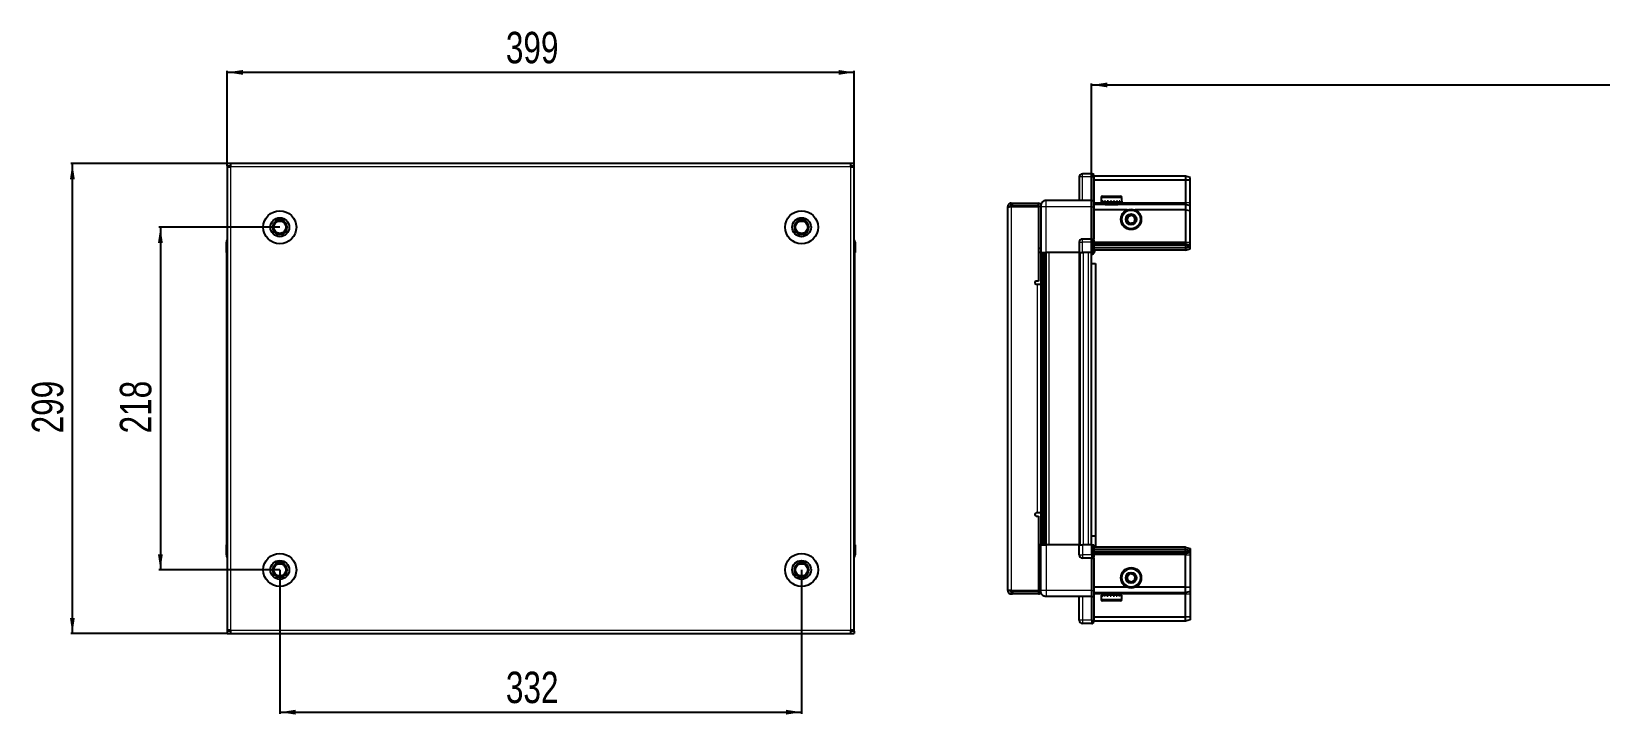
# Model space of a CAD drawing. Header units: millimetres. Extents: x 1021 to 3225, y -189 to 1434.
# Drawn here: x 1021 to 2019, y 942 to 1376 of the extents above; entities that cross this region are included whole.
import ezdxf

# ---------------------------------------------------------------- set-up
doc = ezdxf.new("R2010")
doc.units = ezdxf.units.MM
doc.layers.add('FORMAT', color=7, linetype='Continuous')
doc.styles.add('SLDTEXTSTYLE0', font='TXT', dxfattribs={"width": 0.75})
doc.dimstyles.new('SLDDIMSTYLE0', dxfattribs={"dimtxt": 20, "dimasz": 10, "dimexe": 0, "dimexo": 0.0625, "dimgap": 5, "dimtad": 2, "dimdec": 1, "dimrnd": 1e-09, "dimzin": 12, "dimdsep": 46, "dimtxsty": 'SLDTEXTSTYLE0', "dimsah": 1, "dimcen": 0.09, "dimadec": 0, "dimazin": 3, "dimtfac": 1, "dimtofl": 0, "dimtmove": 0, "dimatfit": 3, "dimfxl": 0, "dimfrac": 2, "dimtolj": 1, "dimtzin": 12, "dimarcsym": 0})

# ---------------------------------------------------------------- blocks, each defined once
blk = doc.blocks.new('_D')
at = {"layer": 'FORMAT'}
for p, q in [((1145.12, 1292.16), (1045.63, 1292.16)), ((1046.63, 993.16), (1046.63, 1292.16)), ((1145.12, 993.16), (1045.63, 993.16))]:
    blk.add_line(p, q, dxfattribs=at)
for points in [[(1046.63, 1292.16), (1045.09, 1282.16), (1048.17, 1282.16)], [(1046.63, 993.16), (1048.17, 1003.16), (1045.09, 1003.16)]]:
    blk.add_solid(points, dxfattribs=at)
at = {"layer": 'FORMAT', "insert": (1020.85, 1120.5), "char_height": 20, "attachment_point": 1, "rotation": 90, "style": 'SLDTEXTSTYLE0'}
blk.add_mtext('299', dxfattribs=at)
blk = doc.blocks.new('_D_1')
at = {"layer": 'FORMAT'}
for p, q in [((1145.13, 1292.17), (1145.13, 1351.16)), ((1544.13, 1350.16), (1145.13, 1350.16)), ((1544.13, 1292.17), (1544.13, 1351.16))]:
    blk.add_line(p, q, dxfattribs=at)
for points in [[(1145.13, 1350.16), (1155.13, 1348.63), (1155.13, 1351.7)], [(1544.13, 1350.16), (1534.13, 1351.7), (1534.13, 1348.63)]]:
    blk.add_solid(points, dxfattribs=at)
at = {"layer": 'FORMAT', "insert": (1322.46, 1375.95), "char_height": 20, "attachment_point": 1, "style": 'SLDTEXTSTYLE0'}
blk.add_mtext('399', dxfattribs=at)
blk = doc.blocks.new('_D_2')
at = {"layer": 'FORMAT'}
for p, q in [((1178.63, 1033.65), (1178.63, 942.16)), ((1510.63, 1033.65), (1510.63, 942.16)), ((1178.63, 943.16), (1510.63, 943.16))]:
    blk.add_line(p, q, dxfattribs=at)
for points in [[(1178.63, 943.16), (1188.63, 941.63), (1188.63, 944.7)], [(1510.63, 943.16), (1500.63, 944.7), (1500.63, 941.63)]]:
    blk.add_solid(points, dxfattribs=at)
at = {"layer": 'FORMAT', "insert": (1322.46, 968.95), "char_height": 20, "attachment_point": 1, "style": 'SLDTEXTSTYLE0'}
blk.add_mtext('332', dxfattribs=at)
blk = doc.blocks.new('_D_3')
at = {"layer": 'FORMAT'}
for p, q in [((1178.62, 1251.66), (1101.63, 1251.66)), ((1102.63, 1251.66), (1102.63, 1033.66)), ((1178.62, 1033.66), (1101.63, 1033.66))]:
    blk.add_line(p, q, dxfattribs=at)
for points in [[(1102.63, 1251.66), (1101.09, 1241.66), (1104.17, 1241.66)], [(1102.63, 1033.66), (1104.17, 1043.66), (1101.09, 1043.66)]]:
    blk.add_solid(points, dxfattribs=at)
at = {"layer": 'FORMAT', "insert": (1076.85, 1120.5), "char_height": 20, "attachment_point": 1, "rotation": 90, "style": 'SLDTEXTSTYLE0'}
blk.add_mtext('218', dxfattribs=at)
blk = doc.blocks.new('_D_4')
at = {"layer": 'FORMAT'}
for p, q in [((1695.13, 1235.67), (1695.13, 1343.16)), ((1695.13, 1342.16), (2595.13, 1342.16)), ((2595.13, 1235.67), (2595.13, 1343.16))]:
    blk.add_line(p, q, dxfattribs=at)
for points in [[(1695.13, 1342.16), (1705.13, 1340.63), (1705.13, 1343.7)], [(2595.13, 1342.16), (2585.13, 1343.7), (2585.13, 1340.63)]]:
    blk.add_solid(points, dxfattribs=at)
at = {"layer": 'FORMAT', "insert": (2122.97, 1367.95), "char_height": 20, "attachment_point": 1, "style": 'SLDTEXTSTYLE0'}
blk.add_mtext('900', dxfattribs=at)

msp = doc.modelspace()

# ---------------------------------------------------------------- linework, layer by layer
at = {"color": 7, "linetype": 'Continuous', "lineweight": 25}
for p, q in [((1145.13, 1290.66), (1145.13, 1292.16)), ((1147.23, 1292.16), (1145.13, 1292.16)), ((1145.13, 1290.66), (1147.23, 1290.66)), ((1145.13, 1290.66), (1145.13, 1290.06)), ((1145.13, 1290.06), (1145.13, 995.26)), ((1145.13, 1290.06), (1147.23, 1290.06)), ((1147.23, 1292.16), (1147.23, 1290.06)), ((1542.03, 1292.16), (1147.23, 1292.16)), ((1542.03, 1290.06), (1542.03, 1292.16)), ((1544.13, 1292.16), (1542.03, 1292.16)), ((1542.03, 1290.66), (1544.13, 1290.66)), ((1542.03, 1290.06), (1544.13, 1290.06)), ((1544.13, 1290.66), (1544.13, 1292.16)), ((1544.13, 1290.06), (1544.13, 1290.66)), ((1544.13, 995.26), (1544.13, 1290.06)), ((1687.28, 1283.66), (1687.28, 1268.66)), ((1695.28, 1285.66), (1689.28, 1285.66)), ((1695.28, 1285.66), (1695.62, 1285.66)), ((1695.28, 1285.66), (1695.28, 1283.66)), ((1695.28, 1268.86), (1695.28, 1283.66)), ((1695.28, 1268.86), (1695.28, 1283.66)), ((1696.48, 1285.16), (1695.62, 1285.66)), ((1696.48, 1283.66), (1696.48, 1285.16)), ((1754.78, 1284.16), (1696.48, 1284.16)), ((1696.48, 1283.66), (1696.48, 1268.86)), ((1754.78, 1281.66), (1696.48, 1281.66)), ((1754.78, 1284.16), (1754.78, 1281.66)), ((1757.78, 1283.36), (1754.78, 1284.16)), ((1754.78, 1281.66), (1754.78, 1267.16)), ((1757.78, 1281.51), (1754.78, 1281.66)), ((1757.78, 1281.51), (1757.78, 1283.36)), ((1757.78, 1267.16), (1757.78, 1281.51)), ((1695.28, 1268.66), (1666.28, 1268.66)), ((1695.28, 1268.66), (1695.28, 1268.86)), ((1695.28, 1268.66), (1696.48, 1268.66)), ((1695.28, 1264.66), (1695.28, 1268.66)), ((1696.48, 1268.86), (1696.48, 1268.66)), ((1696.48, 1268.66), (1696.48, 1264.66)), ((1701.28, 1270.56), (1701.28, 1268.16)), ((1701.28, 1268.16), (1701.28, 1267.66)), ((1701.61, 1268.16), (1701.42, 1268.16)), ((1701.42, 1268.16), (1701.42, 1267.66)), ((1701.61, 1268.16), (1701.61, 1267.66)), ((1702.08, 1271.36), (1709.25, 1271.36)), ((1702.54, 1268.16), (1702.14, 1268.16)), ((1702.14, 1268.16), (1702.14, 1267.66)), ((1702.54, 1268.16), (1702.54, 1267.66)), ((1703.98, 1268.16), (1703.41, 1268.16)), ((1703.41, 1268.16), (1703.41, 1267.66)), ((1703.98, 1268.16), (1703.98, 1267.66)), ((1705.79, 1268.16), (1705.1, 1268.16)), ((1705.1, 1268.16), (1705.1, 1267.66)), ((1705.79, 1268.16), (1705.79, 1267.66)), ((1707.8, 1268.16), (1707.07, 1268.16)), ((1707.07, 1268.16), (1707.07, 1267.66)), ((1707.3, 1268.16), (1707.3, 1267.66)), ((1707.8, 1268.16), (1707.8, 1267.66)), ((1707.8, 1268.16), (1707.8, 1267.66)), ((1709.81, 1268.16), (1709.1, 1268.16)), ((1709.1, 1268.16), (1709.1, 1267.66)), ((1709.16, 1268.16), (1709.16, 1267.66)), ((1709.25, 1271.36), (1713.48, 1271.36)), ((1709.81, 1268.16), (1709.81, 1267.66)), ((1711.62, 1268.16), (1711, 1268.16)), ((1711, 1268.16), (1711, 1267.66)), ((1711.62, 1268.16), (1711.62, 1267.66)), ((1713.05, 1268.16), (1712.59, 1268.16)), ((1712.59, 1268.16), (1712.59, 1267.66)), ((1713.05, 1268.16), (1713.05, 1267.66)), ((1713.97, 1268.16), (1713.71, 1268.16)), ((1713.71, 1268.16), (1713.71, 1267.66)), ((1713.97, 1268.16), (1713.97, 1267.66)), ((1714.28, 1268.16), (1714.24, 1268.16)), ((1714.24, 1268.16), (1714.24, 1267.66)), ((1714.28, 1268.16), (1714.28, 1270.56)), ((1714.28, 1268.16), (1714.28, 1267.66)), ((1643.28, 1264.81), (1641.78, 1264.81)), ((1641.78, 1264.31), (1641.78, 1264.81)), ((1641.78, 1021.01), (1641.78, 1264.31)), ((1643.88, 1265.41), (1643.88, 1266.91)), ((1643.88, 1266.91), (1644.78, 1266.91)), ((1643.88, 1265.41), (1644.78, 1265.41)), ((1643.88, 1264.91), (1661.28, 1264.91)), ((1644.78, 1265.41), (1644.78, 1266.91)), ((1644.78, 1266.91), (1661.28, 1266.91)), ((1644.78, 1265.41), (1661.28, 1265.41)), ((1661.28, 1265.41), (1661.28, 1266.91)), ((1662.78, 1264.91), (1661.28, 1264.91)), ((1661.28, 1264.91), (1661.28, 1217.41)), ((1662.78, 1264.66), (1662.78, 1235.66)), ((1695.28, 1244.36), (1695.28, 1264.66)), ((1754.78, 1266.16), (1696.48, 1266.16)), ((1696.48, 1264.66), (1696.48, 1244.36)), ((1717.78, 1262.66), (1696.48, 1262.66)), ((1701.28, 1267.66), (1701.42, 1267.66)), ((1701.42, 1267.66), (1701.61, 1267.66)), ((1701.61, 1267.66), (1702.14, 1267.66)), ((1702.14, 1267.66), (1702.54, 1267.66)), ((1702.54, 1267.66), (1703.41, 1267.66)), ((1703.38, 1267.66), (1703.38, 1267.56)), ((1703.38, 1267.56), (1712.18, 1267.56)), ((1703.41, 1267.66), (1703.98, 1267.66)), ((1703.78, 1267.16), (1704.47, 1266.68)), ((1703.78, 1267.16), (1708.81, 1267.16)), ((1704.47, 1266.68), (1703.78, 1266.2)), ((1703.78, 1266.2), (1703.78, 1266.16)), ((1703.78, 1266.2), (1708.81, 1266.2)), ((1703.98, 1267.66), (1705.1, 1267.66)), ((1704.47, 1266.68), (1708.64, 1266.68)), ((1705.1, 1267.66), (1705.79, 1267.66)), ((1705.79, 1267.66), (1707.07, 1267.66)), ((1707.07, 1267.66), (1707.3, 1267.66)), ((1707.8, 1267.66), (1709.1, 1267.66)), ((1707.8, 1267.66), (1707.8, 1267.66)), ((1708.64, 1266.68), (1711.09, 1266.68)), ((1708.81, 1267.16), (1711.78, 1267.16)), ((1708.81, 1266.2), (1711.78, 1266.2)), ((1709.16, 1267.66), (1709.81, 1267.66)), ((1709.81, 1267.66), (1711, 1267.66)), ((1711, 1267.66), (1711.62, 1267.66)), ((1711.09, 1266.68), (1711.78, 1267.16)), ((1711.78, 1266.2), (1711.09, 1266.68)), ((1711.62, 1267.66), (1712.59, 1267.66)), ((1711.78, 1266.16), (1711.78, 1266.2)), ((1712.18, 1267.56), (1712.18, 1267.66)), ((1712.59, 1267.66), (1713.05, 1267.66)), ((1713.05, 1267.66), (1713.71, 1267.66)), ((1713.71, 1267.66), (1713.97, 1267.66)), ((1713.97, 1267.66), (1714.24, 1267.66)), ((1714.24, 1267.66), (1714.28, 1267.66)), ((1754.78, 1262.66), (1722.78, 1262.66)), ((1754.78, 1267.16), (1754.78, 1266.16)), ((1754.78, 1266.16), (1754.78, 1262.66)), ((1757.78, 1265.36), (1754.78, 1266.16)), ((1754.78, 1262.66), (1754.78, 1242.16)), ((1754.78, 1262.66), (1757.78, 1262.33)), ((1757.78, 1265.36), (1757.78, 1267.16)), ((1757.78, 1262.33), (1757.78, 1265.36)), ((1757.78, 1242.16), (1757.78, 1262.33)), ((1144.63, 1242.16), (1144.63, 1235.66)), ((1144.63, 1235.66), (1144.63, 1242.16)), ((1544.13, 1243.49), (1544.13, 1243.49)), ((1544.63, 1242.16), (1544.63, 1235.66)), ((1544.63, 1235.66), (1544.63, 1242.16)), ((1661.28, 1238.41), (1662.78, 1238.41)), ((1687.28, 1242.16), (1687.28, 1235.66)), ((1695.28, 1244.16), (1689.28, 1244.16)), ((1695.28, 1244.16), (1695.28, 1244.36)), ((1695.28, 1244.16), (1695.28, 1242.16)), ((1695.28, 1244.16), (1696.48, 1244.16)), ((1695.28, 1235.66), (1695.28, 1242.16)), ((1695.28, 1235.66), (1695.28, 1242.16)), ((1695.62, 1235.66), (1695.62, 1242.16)), ((1696.48, 1244.36), (1696.48, 1244.16)), ((1696.48, 1243.49), (1696.48, 1244.16)), ((1696.48, 1243.49), (1696.48, 1235.66)), ((1754.78, 1241.16), (1696.48, 1241.16)), ((1754.78, 1240.16), (1696.48, 1240.16)), ((1754.78, 1238.66), (1696.48, 1238.66)), ((1754.78, 1242.16), (1754.78, 1241.16)), ((1754.78, 1241.16), (1754.78, 1240.16)), ((1754.78, 1241.16), (1757.78, 1240.36)), ((1754.78, 1240.16), (1754.78, 1238.66)), ((1754.78, 1240.16), (1757.78, 1239.62)), ((1754.78, 1238.66), (1757.78, 1239.12)), ((1754.78, 1238.66), (1754.78, 1237.16)), ((1757.78, 1240.36), (1757.78, 1242.16)), ((1757.78, 1239.62), (1757.78, 1240.36)), ((1757.78, 1239.12), (1757.78, 1239.62)), ((1757.78, 1237.97), (1757.78, 1239.12)), ((1144.63, 1235.66), (1144.63, 1235.66)), ((1145.13, 1235.66), (1144.63, 1235.66)), ((1144.78, 1235.66), (1144.78, 1049.66)), ((1544.13, 1235.66), (1544.63, 1235.66)), ((1544.48, 1049.66), (1544.48, 1235.66)), ((1544.63, 1235.66), (1544.63, 1235.66)), ((1544.63, 1235.66), (1544.63, 1235.66)), ((1662.78, 1235.66), (1661.28, 1235.66)), ((1663.43, 1049.66), (1663.43, 1235.66)), ((1665.23, 1235.66), (1665.23, 1049.66)), ((1665.26, 1235.66), (1665.26, 1049.66)), ((1687.28, 1235.66), (1666.28, 1235.66)), ((1687.28, 1235.66), (1689.28, 1235.66)), ((1687.93, 1049.66), (1687.93, 1235.66)), ((1695.28, 1235.66), (1689.28, 1235.66)), ((1695.13, 1049.66), (1695.13, 1235.66)), ((1695.13, 1228.66), (1697.63, 1228.66)), ((1695.28, 1235.66), (1695.62, 1235.66)), ((1695.28, 1235.66), (1695.28, 1235.66)), ((1696.48, 1235.66), (1695.62, 1235.66)), ((1695.62, 1235.66), (1695.62, 1235.66)), ((1754.78, 1237.16), (1696.48, 1237.16)), ((1697.63, 1228.66), (1697.63, 1055.16)), ((1754.78, 1237.16), (1757.78, 1237.97)), ((1661.28, 1217.41), (1659.93, 1217.41)), ((1659.93, 1215.41), (1660.68, 1215.41)), ((1660.68, 1215.41), (1662.78, 1215.41)), ((1662.78, 1215.41), (1662.78, 1069.91)), ((1660.68, 1069.91), (1659.93, 1069.91)), ((1662.78, 1069.91), (1660.68, 1069.91)), ((1659.93, 1067.91), (1661.28, 1067.91)), ((1661.28, 1067.91), (1661.28, 1020.41)), ((1144.63, 1049.66), (1144.63, 1049.66)), ((1144.63, 1043.16), (1144.63, 1049.66)), ((1144.63, 1049.66), (1144.63, 1049.66)), ((1144.63, 1049.66), (1144.63, 1043.16)), ((1145.13, 1049.66), (1144.63, 1049.66)), ((1544.13, 1049.66), (1544.63, 1049.66)), ((1544.63, 1049.66), (1544.63, 1049.66)), ((1544.63, 1043.16), (1544.63, 1049.66)), ((1544.63, 1049.66), (1544.63, 1043.16)), ((1662.78, 1049.66), (1661.28, 1049.66)), ((1662.78, 1020.66), (1662.78, 1049.66)), ((1687.28, 1049.66), (1666.28, 1049.66)), ((1687.28, 1043.16), (1687.28, 1049.66)), ((1687.28, 1049.66), (1689.28, 1049.66)), ((1695.28, 1049.66), (1689.28, 1049.66)), ((1697.63, 1055.16), (1695.13, 1055.16)), ((1695.28, 1049.66), (1695.62, 1049.66)), ((1695.28, 1043.16), (1695.28, 1049.66)), ((1695.62, 1043.16), (1695.62, 1049.66)), ((1695.62, 1049.66), (1696.48, 1049.66)), ((1696.48, 1049.66), (1696.48, 1041.84)), ((1697.63, 1055.16), (1697.63, 1048.16)), ((1145.13, 1041.84), (1145.13, 1041.84)), ((1662.78, 1046.91), (1661.28, 1046.91)), ((1695.28, 1041.16), (1689.28, 1041.16)), ((1695.28, 1043.16), (1695.28, 1041.16)), ((1695.28, 1043.16), (1695.28, 1041.16)), ((1695.28, 1041.16), (1696.48, 1041.16)), ((1695.28, 1040.96), (1695.28, 1041.16)), ((1695.28, 1020.66), (1695.28, 1040.96)), ((1754.78, 1048.16), (1696.48, 1048.16)), ((1754.78, 1046.66), (1696.48, 1046.66)), ((1754.78, 1045.16), (1696.48, 1045.16)), ((1754.78, 1044.16), (1696.48, 1044.16)), ((1696.48, 1041.16), (1696.48, 1041.84)), ((1696.48, 1041.16), (1696.48, 1040.96)), ((1696.48, 1040.96), (1696.48, 1020.66)), ((1754.78, 1046.66), (1754.78, 1048.16)), ((1754.78, 1048.16), (1757.78, 1047.36)), ((1754.78, 1045.16), (1754.78, 1046.66)), ((1754.78, 1046.66), (1757.78, 1046.21)), ((1754.78, 1045.16), (1757.78, 1045.71)), ((1754.78, 1044.16), (1754.78, 1045.16)), ((1754.78, 1044.16), (1757.78, 1044.97)), ((1754.78, 1043.16), (1754.78, 1044.16)), ((1754.78, 1022.66), (1754.78, 1043.16)), ((1757.78, 1047.36), (1757.78, 1046.21)), ((1757.78, 1046.21), (1757.78, 1045.71)), ((1757.78, 1045.71), (1757.78, 1044.97)), ((1757.78, 1044.97), (1757.78, 1043.16)), ((1757.78, 1043.16), (1757.78, 1023)), ((1641.78, 1020.51), (1641.78, 1021.01)), ((1643.28, 1020.51), (1641.78, 1020.51)), ((1661.28, 1020.41), (1643.88, 1020.41)), ((1643.88, 1019.91), (1643.88, 1018.41)), ((1643.88, 1019.91), (1644.78, 1019.91)), ((1644.78, 1019.91), (1644.78, 1018.41)), ((1661.28, 1019.91), (1644.78, 1019.91)), ((1661.28, 1020.41), (1662.78, 1020.41)), ((1661.28, 1019.91), (1661.28, 1018.41)), ((1695.28, 1016.66), (1695.28, 1020.66)), ((1717.78, 1022.66), (1696.48, 1022.66)), ((1696.48, 1020.66), (1696.48, 1016.66)), ((1754.78, 1019.16), (1696.48, 1019.16)), ((1703.78, 1019.16), (1703.78, 1019.13)), ((1703.78, 1019.13), (1704.47, 1018.65)), ((1703.89, 1019.13), (1703.78, 1019.13)), ((1704.47, 1018.65), (1703.78, 1018.16)), ((1711.78, 1019.13), (1703.89, 1019.13)), ((1704.56, 1018.65), (1704.47, 1018.65)), ((1711.09, 1018.65), (1704.56, 1018.65)), ((1711.09, 1018.65), (1711.78, 1019.13)), ((1711.78, 1018.16), (1711.09, 1018.65)), ((1711.78, 1019.13), (1711.78, 1019.16)), ((1754.78, 1022.66), (1722.78, 1022.66)), ((1754.78, 1022.66), (1757.78, 1023)), ((1754.78, 1019.16), (1754.78, 1022.66)), ((1757.78, 1019.97), (1754.78, 1019.16)), ((1754.78, 1018.16), (1754.78, 1019.16)), ((1757.78, 1023), (1757.78, 1019.97)), ((1757.78, 1019.97), (1757.78, 1018.16)), ((1643.88, 1018.41), (1644.78, 1018.41)), ((1661.28, 1018.41), (1644.78, 1018.41)), ((1695.28, 1016.66), (1666.28, 1016.66)), ((1687.28, 1001.66), (1687.28, 1016.66)), ((1695.28, 1016.66), (1696.48, 1016.66)), ((1695.28, 1016.46), (1695.28, 1016.66)), ((1695.28, 1001.66), (1695.28, 1016.46)), ((1696.48, 1016.66), (1696.48, 1016.46)), ((1696.48, 1016.46), (1696.48, 1001.66)), ((1701.28, 1017.66), (1701.28, 1014.76)), ((1701.38, 1017.66), (1701.28, 1017.66)), ((1701.38, 1017.16), (1701.38, 1017.66)), ((1701.55, 1017.66), (1701.38, 1017.66)), ((1701.38, 1017.16), (1701.55, 1017.16)), ((1701.55, 1017.16), (1701.55, 1017.66)), ((1702.04, 1017.66), (1701.55, 1017.66)), ((1702.04, 1017.16), (1702.04, 1017.66)), ((1702.42, 1017.66), (1702.04, 1017.66)), ((1702.04, 1017.16), (1702.42, 1017.16)), ((1702.23, 1013.96), (1702.08, 1013.96)), ((1713.48, 1013.96), (1702.23, 1013.96)), ((1702.42, 1017.16), (1702.42, 1017.66)), ((1703.26, 1017.66), (1702.42, 1017.66)), ((1703.26, 1017.16), (1703.26, 1017.66)), ((1703.81, 1017.66), (1703.26, 1017.66)), ((1703.26, 1017.16), (1703.81, 1017.16)), ((1703.38, 1017.76), (1703.38, 1017.66)), ((1708.78, 1017.76), (1703.38, 1017.76)), ((1703.89, 1018.16), (1703.78, 1018.16)), ((1703.81, 1017.16), (1703.81, 1017.66)), ((1704.92, 1017.66), (1703.81, 1017.66)), ((1711.78, 1018.16), (1703.89, 1018.16)), ((1704.92, 1017.16), (1704.92, 1017.66)), ((1705.6, 1017.66), (1704.92, 1017.66)), ((1704.92, 1017.16), (1705.6, 1017.16)), ((1705.6, 1017.16), (1705.6, 1017.66)), ((1706.86, 1017.66), (1705.6, 1017.66)), ((1706.86, 1017.16), (1706.86, 1017.66)), ((1707.16, 1017.66), (1706.86, 1017.66)), ((1706.86, 1017.16), (1707.6, 1017.16)), ((1707.16, 1017.16), (1707.16, 1017.66)), ((1707.6, 1017.16), (1707.6, 1017.66)), ((1708.9, 1017.66), (1707.6, 1017.66)), ((1712.18, 1017.76), (1708.78, 1017.76)), ((1708.9, 1017.16), (1708.9, 1017.66)), ((1708.9, 1017.16), (1709.61, 1017.16)), ((1709.02, 1017.16), (1709.02, 1017.66)), ((1709.61, 1017.66), (1709.02, 1017.66)), ((1709.61, 1017.16), (1709.61, 1017.66)), ((1710.82, 1017.66), (1709.61, 1017.66)), ((1710.82, 1017.16), (1710.82, 1017.66)), ((1711.45, 1017.66), (1710.82, 1017.66)), ((1710.82, 1017.16), (1711.45, 1017.16)), ((1711.45, 1017.16), (1711.45, 1017.66)), ((1712.45, 1017.66), (1711.45, 1017.66)), ((1712.18, 1017.66), (1712.18, 1017.76)), ((1712.45, 1017.16), (1712.45, 1017.66)), ((1712.93, 1017.66), (1712.45, 1017.66)), ((1712.45, 1017.16), (1712.93, 1017.16)), ((1712.93, 1017.16), (1712.93, 1017.66)), ((1713.62, 1017.66), (1712.93, 1017.66)), ((1713.62, 1017.16), (1713.62, 1017.66)), ((1713.91, 1017.66), (1713.62, 1017.66)), ((1713.62, 1017.16), (1713.91, 1017.16)), ((1713.91, 1017.16), (1713.91, 1017.66)), ((1714.22, 1017.66), (1713.91, 1017.66)), ((1714.22, 1017.16), (1714.22, 1017.66)), ((1714.28, 1017.66), (1714.22, 1017.66)), ((1714.22, 1017.16), (1714.28, 1017.16)), ((1714.28, 1014.76), (1714.28, 1017.66)), ((1714.28, 1017.16), (1714.28, 1017.66)), ((1714.28, 1017.66), (1714.28, 1017.66)), ((1754.78, 1003.66), (1754.78, 1018.16)), ((1757.78, 1018.16), (1757.78, 1003.82)), ((1695.28, 999.66), (1689.28, 999.66)), ((1695.28, 1001.66), (1695.28, 999.66)), ((1695.28, 999.66), (1695.62, 999.66)), ((1695.28, 999.66), (1695.62, 999.66)), ((1695.28, 999.66), (1695.28, 999.66)), ((1695.62, 999.66), (1696.48, 1000.16)), ((1695.62, 999.66), (1696.48, 1000.16)), ((1754.78, 1003.66), (1696.48, 1003.66)), ((1696.48, 1000.16), (1696.48, 1001.66)), ((1754.78, 1001.16), (1696.48, 1001.16)), ((1757.78, 1003.82), (1754.78, 1003.66)), ((1754.78, 1001.16), (1754.78, 1003.66)), ((1757.78, 1001.97), (1754.78, 1001.16)), ((1757.78, 1003.82), (1757.78, 1001.97)), ((1147.23, 995.26), (1145.13, 995.26)), ((1145.13, 995.26), (1145.13, 994.66)), ((1145.13, 994.66), (1145.13, 993.16)), ((1147.23, 994.66), (1145.13, 994.66)), ((1145.13, 993.16), (1147.23, 993.16)), ((1147.23, 995.26), (1147.23, 993.16)), ((1147.23, 993.16), (1542.03, 993.16)), ((1544.13, 995.26), (1542.03, 995.26)), ((1542.03, 993.16), (1542.03, 995.26)), ((1544.13, 994.66), (1542.03, 994.66)), ((1542.03, 993.16), (1544.13, 993.16)), ((1544.13, 994.66), (1544.13, 995.26)), ((1544.13, 994.66), (1544.13, 993.16))]:
    msp.add_line(p, q, dxfattribs=at)
at = {"color": 8, "linetype": 'Continuous', "lineweight": 18}
for p, q in [((1542.03, 1290.06), (1147.23, 1290.06)), ((1147.23, 1290.06), (1147.23, 995.26)), ((1542.03, 995.26), (1542.03, 1290.06)), ((1689.28, 1283.66), (1687.28, 1283.66)), ((1689.28, 1283.66), (1689.28, 1285.66)), ((1689.28, 1268.66), (1689.28, 1283.66)), ((1695.28, 1283.66), (1689.28, 1283.66)), ((1695.28, 1283.66), (1696.48, 1283.66)), ((1695.28, 1268.86), (1696.48, 1268.86)), ((1701.28, 1270.56), (1709.46, 1270.56)), ((1709.46, 1270.56), (1714.28, 1270.56)), ((1643.88, 1264.91), (1643.88, 1020.41)), ((1666.28, 1235.66), (1666.28, 1264.66)), ((1695.28, 1264.66), (1666.28, 1264.66)), ((1695.28, 1264.66), (1696.48, 1264.66)), ((1703.78, 1267.16), (1696.48, 1267.16)), ((1754.78, 1267.16), (1711.78, 1267.16)), ((1757.78, 1267.16), (1754.78, 1267.16)), ((1145.13, 1242.16), (1144.63, 1242.16)), ((1544.13, 1242.16), (1544.63, 1242.16)), ((1687.28, 1242.16), (1689.28, 1242.16)), ((1689.28, 1242.16), (1689.28, 1244.16)), ((1689.28, 1235.66), (1689.28, 1242.16)), ((1695.28, 1242.16), (1689.28, 1242.16)), ((1695.28, 1244.36), (1696.48, 1244.36)), ((1695.28, 1242.16), (1695.62, 1242.16)), ((1754.78, 1242.16), (1696.48, 1242.16)), ((1754.78, 1242.16), (1757.78, 1242.16)), ((1662.78, 1215.41), (1662.78, 1235.66)), ((1664.02, 1235.66), (1664.02, 1049.66)), ((1666.47, 1049.66), (1666.47, 1235.66)), ((1667.88, 1235.66), (1667.88, 1049.66)), ((1687.28, 1049.66), (1687.28, 1235.66)), ((1689.93, 1049.66), (1689.93, 1235.66)), ((1693.13, 1049.66), (1693.13, 1235.66)), ((1695.28, 1235.66), (1695.62, 1235.66)), ((1660.68, 1069.91), (1660.68, 1215.41)), ((1662.78, 1049.66), (1662.78, 1069.91)), ((1666.28, 1049.66), (1666.28, 1020.66)), ((1689.28, 1049.66), (1689.28, 1043.16)), ((1145.13, 1043.16), (1144.63, 1043.16)), ((1544.13, 1043.16), (1544.63, 1043.16)), ((1687.28, 1043.16), (1689.28, 1043.16)), ((1689.28, 1043.16), (1689.28, 1041.16)), ((1695.28, 1043.16), (1689.28, 1043.16)), ((1695.28, 1043.16), (1695.62, 1043.16)), ((1696.48, 1040.96), (1695.28, 1040.96)), ((1754.78, 1043.16), (1696.48, 1043.16)), ((1754.78, 1043.16), (1757.78, 1043.16)), ((1695.28, 1020.66), (1666.28, 1020.66)), ((1695.28, 1020.66), (1696.48, 1020.66)), ((1689.28, 1016.66), (1689.28, 1001.66)), ((1696.48, 1016.46), (1695.28, 1016.46)), ((1703.78, 1018.16), (1696.48, 1018.16)), ((1701.45, 1014.76), (1701.28, 1014.76)), ((1714.28, 1014.76), (1701.45, 1014.76)), ((1754.78, 1018.16), (1711.78, 1018.16)), ((1757.78, 1018.16), (1754.78, 1018.16)), ((1689.28, 1001.66), (1687.28, 1001.66)), ((1695.28, 1001.66), (1689.28, 1001.66)), ((1689.28, 1001.66), (1689.28, 999.66)), ((1695.28, 1001.66), (1696.48, 1001.66)), ((1147.23, 995.26), (1542.03, 995.26))]:
    msp.add_line(p, q, dxfattribs=at)
at = {"color": 7, "linetype": 'Continuous', "lineweight": 25}
for centre, radius in [((1178.63, 1251.66), 10.5), ((1510.63, 1251.66), 10.5), ((1720.28, 1256.66), 6.5), ((1720.28, 1256.66), 3.46), ((1178.63, 1251.66), 6), ((1178.63, 1251.66), 3.9), ((1510.63, 1251.66), 6), ((1510.63, 1251.66), 3.9), ((1178.63, 1033.66), 10.5), ((1178.63, 1033.66), 6), ((1510.63, 1033.66), 10.5), ((1510.63, 1033.66), 6), ((1178.63, 1033.66), 3.9), ((1510.63, 1033.66), 3.9), ((1720.28, 1028.66), 6.5), ((1720.28, 1028.66), 3.46)]:
    msp.add_circle(centre, radius, dxfattribs=at)
at = {"color": 8, "linetype": 'Continuous', "lineweight": 18}
for centre in [(1720.28, 1256.66), (1720.28, 1028.66)]:
    msp.add_circle(centre, 5.7, dxfattribs=at)
at = {"color": 7, "linetype": 'Continuous', "lineweight": 25}
for centre, radius, start, end in [((1689.28, 1283.66), 2, 90, 180), ((1702.08, 1270.56), 0.8, 90, 180), ((1713.48, 1270.56), 0.8, 0, 90), ((1643.78, 1264.41), 0.5, 90, 117.7907), ((1661.18, 1264.81), 0.6, 9.59407, 90), ((1661.18, 1264.81), 2.1, 32.2369, 87.2706), ((1703.38, 1267.16), 0.4, 0, 90), ((1712.18, 1267.16), 0.4, 90, 180), ((1720.28, 1256.66), 2.5, 101.00659, 161.00659), ((1720.28, 1256.66), 2.5, 41.00659, 101.00659), ((1720.28, 1256.66), 2.5, 341.00659, 41.00659), ((1178.63, 1251.66), 4.62, 120, 180), ((1178.63, 1251.66), 4.62, 180, 240), ((1178.63, 1251.66), 4.62, 60, 120), ((1178.63, 1251.66), 4.62, 0, 60), ((1178.63, 1251.66), 4.62, 300, 0), ((1510.63, 1251.66), 4.62, 120, 180), ((1510.63, 1251.66), 4.62, 180, 240), ((1510.63, 1251.66), 4.62, 60, 120), ((1510.63, 1251.66), 4.62, 0, 60), ((1510.63, 1251.66), 4.62, 300, 0), ((1720.28, 1256.66), 2.5, 161.00659, 221.00659), ((1720.28, 1256.66), 2.5, 221.00659, 281.00659), ((1720.28, 1256.66), 2.5, 281.00659, 341.00659), ((1146.63, 1242.16), 2, 138.57492, 180), ((1146.63, 1242.16), 2, 138.59038, 180), ((1178.63, 1251.66), 4.62, 240, 300), ((1510.63, 1251.66), 4.62, 240, 300), ((1542.63, 1242.16), 2, 0, 41.40962), ((1689.28, 1242.16), 2, 90, 180), ((1692.63, 1238.31), 5, 300, 346.70293), ((1659.93, 1216.41), 1, 90, 270), ((1659.93, 1068.91), 1, 90, 270), ((1146.63, 1043.16), 2, 180, 221.40962), ((1542.63, 1043.16), 2, 318.57492, 0), ((1542.63, 1043.16), 2, 318.59038, 0), ((1689.28, 1043.16), 2, 180, 270), ((1178.63, 1033.66), 4.62, 120, 180), ((1178.63, 1033.66), 4.62, 180, 240), ((1178.63, 1033.66), 4.62, 60, 120), ((1178.63, 1033.66), 4.62, 240, 300), ((1178.63, 1033.66), 4.62, 360, 60), ((1178.63, 1033.66), 4.62, 300, 360), ((1510.63, 1033.66), 4.62, 120, 180), ((1510.63, 1033.66), 4.62, 180, 240), ((1510.63, 1033.66), 4.62, 60, 120), ((1510.63, 1033.66), 4.62, 240, 300), ((1510.63, 1033.66), 4.62, 0, 60), ((1510.63, 1033.66), 4.62, 300, 0), ((1720.28, 1028.66), 2.5, 127.98423, 187.98423), ((1720.28, 1028.66), 2.5, 67.98423, 127.98423), ((1720.28, 1028.66), 2.5, 7.98423, 67.98423), ((1720.28, 1028.66), 2.5, 307.98423, 7.98423), ((1643.78, 1020.91), 0.5, 243.58436, 270), ((1661.18, 1020.51), 0.6, 270, 350.40593), ((1661.18, 1020.51), 2.1, 272.7294, 327.8305), ((1720.28, 1028.66), 2.5, 187.98423, 247.98423), ((1720.28, 1028.66), 2.5, 247.98423, 307.98423), ((1702.08, 1014.76), 0.8, 180, 270), ((1703.38, 1018.16), 0.4, 270, 0), ((1712.18, 1018.16), 0.4, 180, 270), ((1713.48, 1014.76), 0.8, 270, 360), ((1689.28, 1001.66), 2, 180, 270)]:
    msp.add_arc(centre, radius, start, end, dxfattribs=at)
for centre, start_param, end_param in [((1699.08, 1242.16), 2.418858, 3.141593), ((1699.08, 1043.16), 3.141593, 3.864327)]:
    msp.add_ellipse(centre, major_axis=(3.46, 0), ratio=0.57735, start_param=start_param, end_param=end_param, dxfattribs=at)
for points, knots in [([(1666.28, 1268.66), (1665.84, 1268.62), (1665.17, 1268.55), (1664.35, 1268.11), (1663.79, 1267.66), (1663.34, 1267.1), (1662.9, 1266.28), (1662.83, 1265.6), (1662.78, 1265.16)], [0, 0, 0, 0, 0.239457, 0.368361, 0.5, 0.631639, 0.760543, 1, 1, 1, 1]), ([(1643.88, 1266.91), (1643.63, 1266.89), (1643.14, 1266.84), (1642.5, 1266.44), (1642.03, 1265.88), (1641.81, 1265.3), (1641.79, 1264.94), (1641.78, 1264.81)], [0, 0, 0, 0, 0.230255, 0.448522, 0.666786, 0.88505, 1, 1, 1, 1]), ([(1641.78, 1264.31), (1641.81, 1264.36), (1641.86, 1264.45), (1642.26, 1264.58), (1642.81, 1264.71), (1643.39, 1264.82), (1643.76, 1264.89), (1643.88, 1264.91)], [0, 0, 0, 0, 0.230255, 0.448522, 0.666786, 0.88505, 1, 1, 1, 1]), ([(1662.78, 1265.16), (1662.78, 1265.16), (1662.78, 1265.14), (1662.78, 1265.03), (1662.78, 1264.86), (1662.78, 1264.73), (1662.78, 1264.66)], [0, 0, 0, 0, 0.249394, 0.500333, 0.750167, 1, 1, 1, 1]), ([(1717.45, 1256.11), (1717.62, 1256.6), (1717.93, 1257.51), (1718.24, 1258.42), (1718.39, 1258.84)], [0, 0, 0, 0, 0.534686, 1, 1, 1, 1]), ([(1718.39, 1258.84), (1718.9, 1258.94), (1719.84, 1259.13), (1720.78, 1259.31), (1721.22, 1259.39)], [0, 0, 0, 0, 0.534686, 1, 1, 1, 1]), ([(1721.22, 1259.39), (1721.3, 1259.3), (1721.7, 1258.85), (1722.35, 1258.1), (1722.89, 1257.48), (1723.12, 1257.22)], [0, 0, 0, 0, 0.133125, 0.637099, 1, 1, 1, 1]), ([(1174.01, 1251.66), (1174.34, 1252.24), (1174.91, 1253.22), (1175.73, 1254.64), (1176.14, 1255.35), (1176.32, 1255.66)], [0, 0, 0, 0, 0.439131, 0.751378, 1, 1, 1, 1]), ([(1176.32, 1247.66), (1175.99, 1248.24), (1175.42, 1249.22), (1174.6, 1250.64), (1174.19, 1251.35), (1174.01, 1251.66)], [0, 0, 0, 0, 0.4391308, 0.7513783, 1, 1, 1, 1]), ([(1176.32, 1255.66), (1176.52, 1255.66), (1177.22, 1255.66), (1178.53, 1255.66), (1179.92, 1255.66), (1180.67, 1255.66), (1180.94, 1255.66)], [0, 0, 0, 0, 0.139329, 0.48527, 0.816356, 1, 1, 1, 1]), ([(1180.94, 1255.66), (1181.27, 1255.09), (1181.83, 1254.11), (1182.66, 1252.69), (1183.07, 1251.98), (1183.25, 1251.66)], [0, 0, 0, 0, 0.439131, 0.751378, 1, 1, 1, 1]), ([(1183.25, 1251.66), (1182.92, 1251.09), (1182.35, 1250.11), (1181.53, 1248.69), (1181.12, 1247.98), (1180.94, 1247.66)], [0, 0, 0, 0, 0.439131, 0.751378, 1, 1, 1, 1]), ([(1506.01, 1251.66), (1506.34, 1252.24), (1506.91, 1253.22), (1507.73, 1254.64), (1508.14, 1255.35), (1508.32, 1255.66)], [0, 0, 0, 0, 0.439131, 0.751378, 1, 1, 1, 1]), ([(1508.32, 1247.66), (1507.99, 1248.24), (1507.42, 1249.22), (1506.6, 1250.64), (1506.19, 1251.35), (1506.01, 1251.66)], [0, 0, 0, 0, 0.4391308, 0.7513783, 1, 1, 1, 1]), ([(1508.32, 1255.66), (1508.52, 1255.66), (1509.22, 1255.66), (1510.53, 1255.66), (1511.92, 1255.66), (1512.67, 1255.66), (1512.94, 1255.66)], [0, 0, 0, 0, 0.139329, 0.48527, 0.816356, 1, 1, 1, 1]), ([(1512.94, 1255.66), (1513.27, 1255.09), (1513.83, 1254.11), (1514.66, 1252.69), (1515.07, 1251.98), (1515.25, 1251.66)], [0, 0, 0, 0, 0.439131, 0.751378, 1, 1, 1, 1]), ([(1515.25, 1251.66), (1514.92, 1251.09), (1514.35, 1250.11), (1513.53, 1248.69), (1513.12, 1247.98), (1512.94, 1247.66)], [0, 0, 0, 0, 0.439131, 0.751378, 1, 1, 1, 1]), ([(1719.34, 1253.93), (1719.12, 1254.19), (1718.58, 1254.82), (1717.92, 1255.57), (1717.53, 1256.02), (1717.45, 1256.11)], [0, 0, 0, 0, 0.362901, 0.866875, 1, 1, 1, 1]), ([(1722.18, 1254.49), (1721.67, 1254.39), (1720.72, 1254.2), (1719.78, 1254.02), (1719.34, 1253.93)], [0, 0, 0, 0, 0.5346859, 1, 1, 1, 1]), ([(1723.12, 1257.22), (1722.95, 1256.73), (1722.64, 1255.82), (1722.32, 1254.91), (1722.18, 1254.49)], [0, 0, 0, 0, 0.534686, 1, 1, 1, 1]), ([(1180.94, 1247.66), (1180.67, 1247.66), (1179.92, 1247.66), (1178.53, 1247.66), (1177.22, 1247.66), (1176.52, 1247.66), (1176.32, 1247.66)], [0, 0, 0, 0, 0.183644, 0.51473, 0.860671, 1, 1, 1, 1]), ([(1512.94, 1247.66), (1512.67, 1247.66), (1511.92, 1247.66), (1510.53, 1247.66), (1509.22, 1247.66), (1508.52, 1247.66), (1508.32, 1247.66)], [0, 0, 0, 0, 0.183644, 0.51473, 0.860671, 1, 1, 1, 1]), ([(1662.78, 1235.66), (1662.82, 1235.66), (1662.9, 1235.66), (1663.5, 1235.66), (1664.39, 1235.66), (1665.38, 1235.66), (1666.03, 1235.66), (1666.28, 1235.66)], [0, 0, 0, 0, 0.214694, 0.429388, 0.644082, 0.858775, 1, 1, 1, 1]), ([(1662.78, 1049.66), (1662.82, 1049.66), (1662.9, 1049.66), (1663.5, 1049.66), (1664.39, 1049.66), (1665.38, 1049.66), (1666.03, 1049.66), (1666.28, 1049.66)], [0, 0, 0, 0, 0.214694, 0.429388, 0.644082, 0.858775, 1, 1, 1, 1]), ([(1174.01, 1033.66), (1174.34, 1034.24), (1174.91, 1035.22), (1175.73, 1036.64), (1176.14, 1037.35), (1176.32, 1037.66)], [0, 0, 0, 0, 0.439131, 0.751378, 1, 1, 1, 1]), ([(1176.32, 1029.66), (1175.99, 1030.24), (1175.42, 1031.22), (1174.6, 1032.64), (1174.19, 1033.35), (1174.01, 1033.66)], [0, 0, 0, 0, 0.4391308, 0.7513783, 1, 1, 1, 1]), ([(1176.32, 1037.66), (1176.52, 1037.66), (1177.22, 1037.66), (1178.53, 1037.66), (1179.92, 1037.66), (1180.67, 1037.66), (1180.94, 1037.66)], [0, 0, 0, 0, 0.139329, 0.48527, 0.816356, 1, 1, 1, 1]), ([(1180.94, 1029.66), (1180.67, 1029.66), (1179.92, 1029.66), (1178.53, 1029.66), (1177.22, 1029.66), (1176.52, 1029.66), (1176.32, 1029.66)], [0, 0, 0, 0, 0.183644, 0.51473, 0.860671, 1, 1, 1, 1]), ([(1180.94, 1037.66), (1181.27, 1037.09), (1181.83, 1036.11), (1182.66, 1034.69), (1183.07, 1033.98), (1183.25, 1033.66)], [0, 0, 0, 0, 0.439131, 0.751378, 1, 1, 1, 1]), ([(1183.25, 1033.66), (1182.92, 1033.09), (1182.35, 1032.11), (1181.53, 1030.69), (1181.12, 1029.98), (1180.94, 1029.66)], [0, 0, 0, 0, 0.439131, 0.751378, 1, 1, 1, 1]), ([(1506.01, 1033.66), (1506.34, 1034.24), (1506.91, 1035.22), (1507.73, 1036.64), (1508.14, 1037.35), (1508.32, 1037.66)], [0, 0, 0, 0, 0.439131, 0.751378, 1, 1, 1, 1]), ([(1508.32, 1029.66), (1507.99, 1030.24), (1507.42, 1031.22), (1506.6, 1032.64), (1506.19, 1033.35), (1506.01, 1033.66)], [0, 0, 0, 0, 0.4391308, 0.7513783, 1, 1, 1, 1]), ([(1508.32, 1037.66), (1508.52, 1037.66), (1509.22, 1037.66), (1510.53, 1037.66), (1511.92, 1037.66), (1512.67, 1037.66), (1512.94, 1037.66)], [0, 0, 0, 0, 0.139329, 0.48527, 0.816356, 1, 1, 1, 1]), ([(1512.94, 1029.66), (1512.67, 1029.66), (1511.92, 1029.66), (1510.53, 1029.66), (1509.22, 1029.66), (1508.52, 1029.66), (1508.32, 1029.66)], [0, 0, 0, 0, 0.183644, 0.51473, 0.860671, 1, 1, 1, 1]), ([(1512.94, 1037.66), (1513.27, 1037.09), (1513.83, 1036.11), (1514.66, 1034.69), (1515.07, 1033.98), (1515.25, 1033.66)], [0, 0, 0, 0, 0.439131, 0.751378, 1, 1, 1, 1]), ([(1515.25, 1033.66), (1514.92, 1033.09), (1514.35, 1032.11), (1513.53, 1030.69), (1513.12, 1029.98), (1512.94, 1029.66)], [0, 0, 0, 0, 0.439131, 0.751378, 1, 1, 1, 1]), ([(1717.61, 1029.75), (1718.01, 1030.06), (1718.77, 1030.66), (1719.53, 1031.25), (1719.88, 1031.52)], [0, 0, 0, 0, 0.534686, 1, 1, 1, 1]), ([(1718.01, 1026.89), (1717.99, 1027.01), (1717.91, 1027.6), (1717.77, 1028.59), (1717.65, 1029.4), (1717.61, 1029.75)], [0, 0, 0, 0, 0.133125, 0.637099, 1, 1, 1, 1]), ([(1719.88, 1031.52), (1720.36, 1031.33), (1721.25, 1030.97), (1722.14, 1030.61), (1722.56, 1030.44)], [0, 0, 0, 0, 0.534686, 1, 1, 1, 1]), ([(1722.56, 1030.44), (1722.61, 1030.1), (1722.72, 1029.28), (1722.86, 1028.3), (1722.94, 1027.71), (1722.96, 1027.58)], [0, 0, 0, 0, 0.362901, 0.866875, 1, 1, 1, 1]), ([(1643.88, 1020.41), (1643.63, 1020.46), (1643.14, 1020.55), (1642.5, 1020.68), (1642.03, 1020.81), (1641.81, 1020.92), (1641.79, 1020.99), (1641.78, 1021.01)], [0, 0, 0, 0, 0.230255, 0.448522, 0.666786, 0.88505, 1, 1, 1, 1]), ([(1641.78, 1020.51), (1641.81, 1020.26), (1641.86, 1019.77), (1642.26, 1019.13), (1642.81, 1018.66), (1643.39, 1018.44), (1643.76, 1018.42), (1643.88, 1018.41)], [0, 0, 0, 0, 0.230255, 0.448522, 0.666786, 0.88505, 1, 1, 1, 1]), ([(1662.78, 1020.16), (1662.78, 1020.17), (1662.78, 1020.18), (1662.78, 1020.3), (1662.78, 1020.47), (1662.78, 1020.6), (1662.78, 1020.66)], [0, 0, 0, 0, 0.249394, 0.500333, 0.750167, 1, 1, 1, 1]), ([(1666.28, 1016.66), (1665.84, 1016.71), (1665.17, 1016.78), (1664.35, 1017.22), (1663.79, 1017.67), (1663.34, 1018.23), (1662.9, 1019.05), (1662.83, 1019.72), (1662.78, 1020.16)], [0, 0, 0, 0, 0.239457, 0.368361, 0.5, 0.631639, 0.760543, 1, 1, 1, 1]), ([(1720.68, 1025.81), (1720.21, 1026), (1719.31, 1026.36), (1718.42, 1026.72), (1718.01, 1026.89)], [0, 0, 0, 0, 0.534686, 1, 1, 1, 1]), ([(1722.96, 1027.58), (1722.55, 1027.26), (1721.79, 1026.67), (1721.04, 1026.08), (1720.68, 1025.81)], [0, 0, 0, 0, 0.5346859, 1, 1, 1, 1])]:
    msp.add_open_spline(points, degree=3, knots=knots, dxfattribs=at)
at = {"color": 8, "linetype": 'Continuous', "lineweight": 18}
for points in [[(1666.28, 1264.66), (1666.28, 1265.19), (1666.28, 1266.24), (1666.28, 1267.56), (1666.28, 1268.48), (1666.28, 1268.6), (1666.28, 1268.66)], [(1666.28, 1020.66), (1666.28, 1020.14), (1666.28, 1019.09), (1666.28, 1017.77), (1666.28, 1016.84), (1666.28, 1016.72), (1666.28, 1016.66)]]:
    msp.add_open_spline(points, degree=3, dxfattribs=at)
at = {"color": 7, "linetype": 'Continuous', "lineweight": 25}
for points in [[(1643.88, 1265.41), (1643.8, 1265.41), (1643.65, 1265.39), (1643.45, 1265.25), (1643.31, 1265.05), (1643.29, 1264.89), (1643.28, 1264.81)], [(1643.28, 1020.51), (1643.29, 1020.44), (1643.31, 1020.28), (1643.45, 1020.08), (1643.65, 1019.94), (1643.8, 1019.92), (1643.88, 1019.91)]]:
    msp.add_open_spline(points, degree=3, dxfattribs=at)
at = {"color": 8, "linetype": 'Continuous', "lineweight": 18}
for points in [[(1666.28, 1264.66), (1665.84, 1264.66), (1665.17, 1264.66), (1664.35, 1264.66), (1663.79, 1264.66), (1663.34, 1264.66), (1662.9, 1264.66), (1662.83, 1264.66), (1662.78, 1264.66)], [(1666.28, 1020.66), (1665.84, 1020.66), (1665.17, 1020.66), (1664.35, 1020.66), (1663.79, 1020.66), (1663.34, 1020.66), (1662.9, 1020.66), (1662.83, 1020.66), (1662.78, 1020.66)]]:
    msp.add_open_spline(points, degree=3, knots=[0, 0, 0, 0, 0.239457, 0.368361, 0.5, 0.631639, 0.760543, 1, 1, 1, 1], dxfattribs=at)

# ---------------------------------------------------------------- dimensions: what is measured, and where the dimension line sits
at = {"layer": 'FORMAT'}
for base, p1, p2, picture, middle in [((1145.13, 1350.16), (1544.13, 1292.16), (1145.13, 1292.16), '_D_1', (1344.63, 1350.16)), ((1510.63, 943.16), (1178.63, 1033.66), (1510.63, 1033.66), '_D_2', (1344.63, 943.16))]:
    dim = msp.add_linear_dim(base=base, p1=p1, p2=p2, dimstyle='SLDDIMSTYLE0', dxfattribs=at)
    dim.commit()
    dim.dimension.update_dxf_attribs({"geometry": picture, "text_midpoint": middle, "dimtype": 160})
for base, p1, p2, angle, picture, middle in [((2595.13, 1342.16), (1695.13, 1235.66), (2595.13, 1235.66), 0, '_D_4', (2145.13, 1342.16)), ((1046.63, 1292.16), (1145.13, 993.16), (1145.13, 1292.16), 90, '_D', (1046.63, 1142.66)), ((1102.63, 1033.66), (1178.63, 1251.66), (1178.63, 1033.66), 90, '_D_3', (1102.63, 1142.66))]:
    dim = msp.add_linear_dim(base=base, p1=p1, p2=p2, angle=angle, dimstyle='SLDDIMSTYLE0', dxfattribs=at)
    dim.commit()
    dim.dimension.update_dxf_attribs({"geometry": picture, "text_midpoint": middle, "dimtype": 160})

doc.saveas('drawing.dxf')
